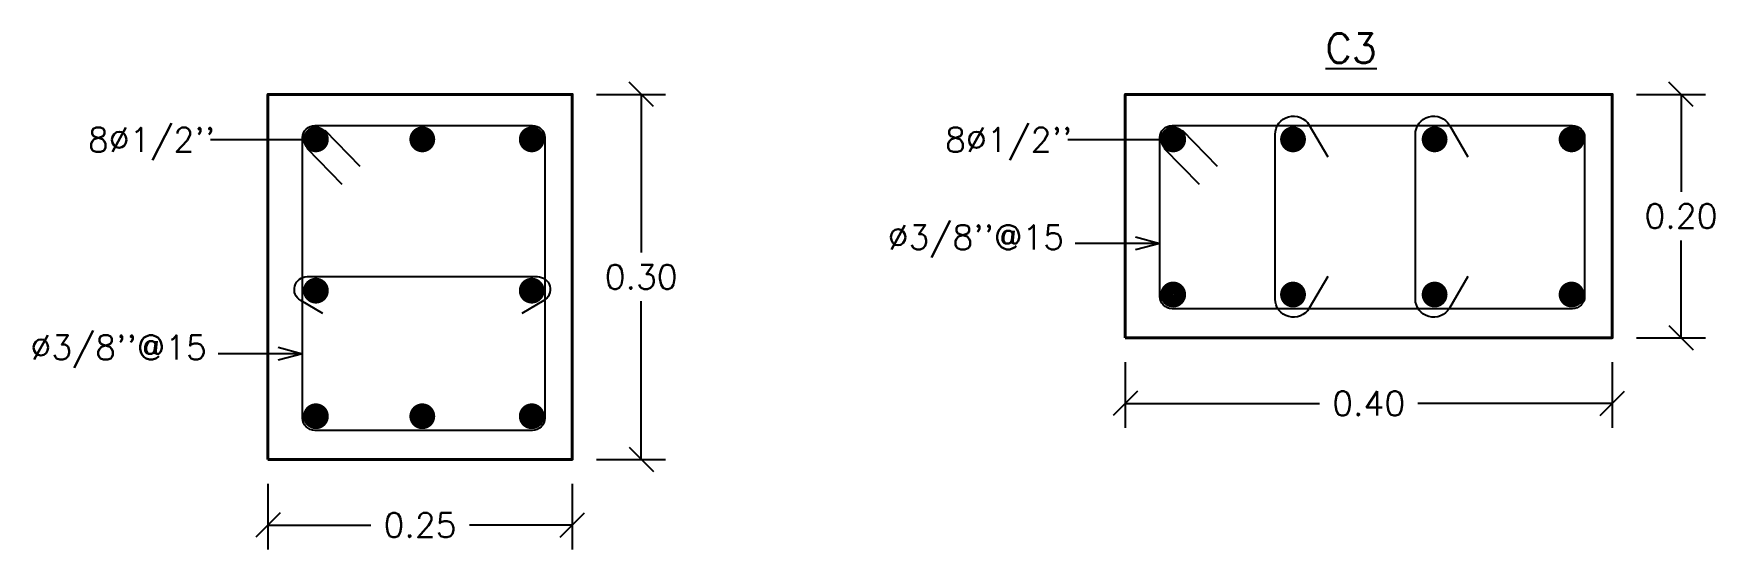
# Model space of a CAD drawing. Header units: metres. Extents: x -25 to 234, y -27 to 52.
# Drawn here: x -8.988 to -7.607, y -13.35 to -12.926 of the extents above; entities that cross this region are included whole.
import ezdxf

# ---------------------------------------------------------------- set-up
doc = ezdxf.new("R2010")
doc.units = ezdxf.units.M
doc.header["$LTSCALE"] = 0.1
doc.header["$MEASUREMENT"] = 0
doc.header["$PDMODE"] = 66
doc.linetypes.add('CONTINUA', pattern=[0])
doc.layers.add('ACERO', color=5, linetype='Continuous')
doc.layers.add('DIMTEXTO', color=4, linetype='Continuous')
doc.layers.add('COLUMNAS', color=7, linetype='Continuous', lineweight=40)
doc.styles.add('SMPLEX', font='simplex.shx')
doc.dimstyles.new('D-10', dxfattribs={"dimscale": 0.1, "dimtxt": 0.2, "dimasz": 0.2, "dimexe": 0.2, "dimexo": 0.2, "dimgap": 0.1, "dimtad": 0, "dimtih": 1, "dimtoh": 1, "dimzin": 0, "dimdsep": 46, "dimtxsty": 'SMPLEX', "dimblk1": 'OBLIQUE', "dimblk2": 'OBLIQUE', "dimsah": 1, "dimcen": 0.2, "dimclrd": 4, "dimclre": 4, "dimclrt": 4, "dimadec": 0, "dimazin": 0, "dimtfac": 1, "dimtmove": 0, "dimatfit": 3, "dimldrblk": 'OPEN30', "dimfxl": 0.5, "dimfxlon": 1, "dimtolj": 1, "dimtzin": 0, "dimarcsym": 0})

# ---------------------------------------------------------------- blocks, each defined once
blk = doc.blocks.new('_Oblique')
at = {"color": 0, "linetype": 'ByBlock', "lineweight": -2}
blk.add_line((-0.5, -0.5), (0.5, 0.5), dxfattribs=at)
blk = doc.blocks.new('_Open30')
at = {"layer": 'DIMTEXTO', "color": 0, "lineweight": -2}
for p, q in [((-1, 0.268), (0, 0)), ((0, 0), (-1, -0.268)), ((0, 0), (-1, 0))]:
    blk.add_line(p, q, dxfattribs=at)
blk = doc.blocks.new('*D108')
at = {"layer": 'Defpoints', "color": 0, "transparency": 16777216}
for p in [(-8.7954, -13.2758), (-8.5454, -13.2758), (-8.5454, -13.3297)]:
    blk.add_point(p, dxfattribs=at)
at = {"layer": 'DIMTEXTO', "color": 4, "lineweight": -2, "transparency": 16777216}
for p, q in [((-8.7954, -13.2958), (-8.7954, -13.3497)), ((-8.5454, -13.2958), (-8.5454, -13.3497)), ((-8.7954, -13.3297), (-8.7108, -13.3297)), ((-8.5454, -13.3297), (-8.6299, -13.3297))]:
    blk.add_line(p, q, dxfattribs=at)
at = {"layer": 'DIMTEXTO', "color": 4, "lineweight": -2, "transparency": 16777216, "xscale": 0.02, "yscale": 0.02, "zscale": 0.02, "rotation": 180}
blk.add_blockref('_Oblique', (-8.7954, -13.3297), dxfattribs=at)
at = {"layer": 'DIMTEXTO', "color": 4, "lineweight": -2, "transparency": 16777216, "xscale": 0.02, "yscale": 0.02, "zscale": 0.02}
blk.add_blockref('_Oblique', (-8.5454, -13.3297), dxfattribs=at)
at = {"layer": 'DIMTEXTO', "color": 4, "transparency": 16777216, "insert": (-8.6704, -13.3297), "char_height": 0.02, "attachment_point": 5, "style": 'SMPLEX'}
blk.add_mtext('\\A1;0.25', dxfattribs=at)
blk = doc.blocks.new('*D109')
at = {"layer": 'Defpoints', "color": 0, "transparency": 16777216}
for p in [(-8.5454, -12.9758), (-8.4888, -12.9758), (-8.5454, -13.2758)]:
    blk.add_point(p, dxfattribs=at)
at = {"layer": 'DIMTEXTO', "color": 4, "lineweight": -2, "transparency": 16777216}
for p, q in [((-8.5254, -12.9758), (-8.4688, -12.9758)), ((-8.4888, -12.9758), (-8.4888, -13.1058)), ((-8.4888, -13.2758), (-8.4888, -13.1458)), ((-8.5254, -13.2758), (-8.4688, -13.2758))]:
    blk.add_line(p, q, dxfattribs=at)
at = {"layer": 'DIMTEXTO', "color": 4, "lineweight": -2, "transparency": 16777216, "xscale": 0.02, "yscale": 0.02, "zscale": 0.02}
for p, rotation in [((-8.4888, -12.9758), 90), ((-8.4888, -13.2758), 270)]:
    blk.add_blockref('_Oblique', p, dxfattribs=dict(at, rotation=rotation))
at = {"layer": 'DIMTEXTO', "color": 4, "transparency": 16777216, "insert": (-8.4888, -13.1258), "char_height": 0.02, "attachment_point": 5, "style": 'SMPLEX'}
blk.add_mtext('\\A1;0.30', dxfattribs=at)
blk = doc.blocks.new('*D110')
at = {"layer": 'Defpoints', "color": 0, "transparency": 16777216}
for p in [(-8.0912, -13.1758), (-7.6912, -13.1758), (-7.6912, -13.2297)]:
    blk.add_point(p, dxfattribs=at)
at = {"layer": 'DIMTEXTO', "color": 4, "lineweight": -2, "transparency": 16777216}
for p, q in [((-8.0912, -13.1958), (-8.0912, -13.2497)), ((-7.6912, -13.1958), (-7.6912, -13.2497)), ((-8.0912, -13.2297), (-7.9317, -13.2297)), ((-7.6912, -13.2297), (-7.8508, -13.2297))]:
    blk.add_line(p, q, dxfattribs=at)
at = {"layer": 'DIMTEXTO', "color": 4, "lineweight": -2, "transparency": 16777216, "xscale": 0.02, "yscale": 0.02, "zscale": 0.02, "rotation": 180}
blk.add_blockref('_Oblique', (-8.0912, -13.2297), dxfattribs=at)
at = {"layer": 'DIMTEXTO', "color": 4, "lineweight": -2, "transparency": 16777216, "xscale": 0.02, "yscale": 0.02, "zscale": 0.02}
blk.add_blockref('_Oblique', (-7.6912, -13.2297), dxfattribs=at)
at = {"layer": 'DIMTEXTO', "color": 4, "transparency": 16777216, "insert": (-7.8912, -13.2297), "char_height": 0.02, "attachment_point": 5, "style": 'SMPLEX'}
blk.add_mtext('\\A1;0.40', dxfattribs=at)
blk = doc.blocks.new('*D111')
at = {"layer": 'Defpoints', "color": 0, "transparency": 16777216}
for p in [(-7.6912, -12.9758), (-7.6347, -12.9758), (-7.6912, -13.1758)]:
    blk.add_point(p, dxfattribs=at)
at = {"layer": 'DIMTEXTO', "color": 4, "lineweight": -2, "transparency": 16777216}
for p, q in [((-7.6712, -12.9758), (-7.6147, -12.9758)), ((-7.6347, -12.9758), (-7.6347, -13.0558)), ((-7.6347, -13.1758), (-7.6347, -13.0958)), ((-7.6712, -13.1758), (-7.6147, -13.1758))]:
    blk.add_line(p, q, dxfattribs=at)
at = {"layer": 'DIMTEXTO', "color": 4, "lineweight": -2, "transparency": 16777216, "xscale": 0.02, "yscale": 0.02, "zscale": 0.02}
for p, rotation in [((-7.6347, -12.9758), 90), ((-7.6347, -13.1758), 270)]:
    blk.add_blockref('_Oblique', p, dxfattribs=dict(at, rotation=rotation))
at = {"layer": 'DIMTEXTO', "color": 4, "transparency": 16777216, "insert": (-7.6347, -13.0758), "char_height": 0.02, "attachment_point": 5, "style": 'SMPLEX'}
blk.add_mtext('\\A1;0.20', dxfattribs=at)

msp = doc.modelspace()

# ---------------------------------------------------------------- linework, layer by layer
at = {"layer": 'ACERO'}
for p, q in [((-8.7486, -13.0052), (-8.7199, -13.0348)), ((-8.0445, -13.0052), (-8.0158, -13.0348)), ((-8.7635, -13.0201), (-8.7347, -13.0497)), ((-8.0594, -13.0201), (-8.0306, -13.0497))]:
    msp.add_line(p, q, dxfattribs=at)
for points in [[(-8.7569, -13.0014), (-8.578, -13.0014, -0.414214), (-8.568, -13.0114), (-8.568, -13.2419, -0.414214), (-8.578, -13.2519), (-8.7569, -13.2519, -0.414214), (-8.7669, -13.2419), (-8.7669, -13.0114, -0.414214)], [(-8.0528, -13.0014), (-7.7239, -13.0014, -0.414214), (-7.7139, -13.0114), (-7.7139, -13.1419, -0.414214), (-7.7239, -13.1519), (-8.0528, -13.1519, -0.414214), (-8.0628, -13.1419), (-8.0628, -13.0114, -0.414214)]]:
    msp.add_lwpolyline(points, format="xyb", close=True, dxfattribs=at)
at = {"layer": 'ACERO', "const_width": 0.0106}
for points in [[(-8.7613, -13.0128, 1), (-8.7507, -13.0128, 1)], [(-8.6739, -13.0128, 1), (-8.6633, -13.0128, 1)], [(-8.584, -13.0128, 1), (-8.5734, -13.0128, 1)], [(-8.0572, -13.0128, 1), (-8.0465, -13.0128, 1)], [(-7.9587, -13.0128, 1), (-7.9481, -13.0128, 1)], [(-7.8424, -13.0128, 1), (-7.8318, -13.0128, 1)], [(-7.7299, -13.0128, 1), (-7.7193, -13.0128, 1)], [(-8.7613, -13.1371, 1), (-8.7507, -13.1371, 1)], [(-8.584, -13.1371, 1), (-8.5734, -13.1371, 1)], [(-8.0572, -13.1403, 1), (-8.0465, -13.1403, 1)], [(-7.9587, -13.1403, 1), (-7.9481, -13.1403, 1)], [(-7.8424, -13.1403, 1), (-7.8318, -13.1403, 1)], [(-7.7299, -13.1403, 1), (-7.7193, -13.1403, 1)], [(-8.7613, -13.2403, 1), (-8.7507, -13.2403, 1)], [(-8.6739, -13.2403, 1), (-8.6633, -13.2403, 1)], [(-8.584, -13.2403, 1), (-8.5734, -13.2403, 1)]]:
    msp.add_lwpolyline(points, format="xyb", close=True, dxfattribs=at)
at = {"layer": 'ACERO', "linetype": 'CONTINUA'}
for points in [[(-7.9249, -13.1255), (-7.9401, -13.1515, -0.765011), (-7.9681, -13.144), (-7.9681, -13.0087, -0.765011), (-7.9401, -13.0011), (-7.9249, -13.0271)], [(-7.8098, -13.1255), (-7.825, -13.1515, -0.765011), (-7.8529, -13.144), (-7.8529, -13.0087, -0.765011), (-7.825, -13.0011), (-7.8098, -13.0271)], [(-8.7503, -13.1558), (-8.7685, -13.1452, -0.765011), (-8.7632, -13.1256), (-8.574, -13.1256, -0.765011), (-8.5687, -13.1452), (-8.5869, -13.1558)]]:
    msp.add_lwpolyline(points, format="xyb", dxfattribs=at)
at = {"layer": 'COLUMNAS', "color": 1}
for points in [[(-8.7954, -13.2758), (-8.5454, -13.2758), (-8.5454, -12.9758), (-8.7954, -12.9758)], [(-8.0912, -13.1758), (-7.6912, -13.1758), (-7.6912, -12.9758), (-8.0912, -12.9758)]]:
    msp.add_lwpolyline(points, close=True, dxfattribs=at)
at = {"layer": 'DIMTEXTO'}
for p, q in [((-8.7538, -13.0133), (-8.8426, -13.0133)), ((-8.0497, -13.0133), (-8.1385, -13.0133))]:
    msp.add_line(p, q, dxfattribs=at)

# ---------------------------------------------------------------- texts
at = {"layer": 'DIMTEXTO', "color": 4, "attachment_point": 5, "style": 'SMPLEX'}
for s, insert, char_height in [('{\\Fromans|c0;\\LC3}', (-7.9056, -12.9379), 0.024), ("8%%C1/2''", (-8.891, -13.0165), 0.02), ("8%%C1/2''", (-8.1869, -13.0165), 0.02), ("%%C3/8''@15", (-8.2139, -13.0965), 0.02), ("%%C3/8''@15", (-8.918, -13.1871), 0.02)]:
    msp.add_mtext(s, dxfattribs=dict(at, insert=insert, char_height=char_height))

# ---------------------------------------------------------------- dimensions: what is measured, and where the dimension line sits
at = {"layer": 'DIMTEXTO'}
for base, p1, p2, picture, middle in [((-8.4888, -12.9758), (-8.5454, -13.2758), (-8.5454, -12.9758), '*D109', (-8.4888, -13.1258)), ((-7.6347, -12.9758), (-7.6912, -13.1758), (-7.6912, -12.9758), '*D111', (-7.6347, -13.0758))]:
    dim = msp.add_linear_dim(base=base, p1=p1, p2=p2, angle=90, dimstyle='D-10', dxfattribs=at)
    dim.commit()
    dim.dimension.update_dxf_attribs({"geometry": picture, "text_midpoint": middle})
for base, p1, p2, picture, middle in [((-7.6912, -13.2297), (-8.0912, -13.1758), (-7.6912, -13.1758), '*D110', (-7.8912, -13.2297)), ((-8.5454, -13.3297), (-8.7954, -13.2758), (-8.5454, -13.2758), '*D108', (-8.6704, -13.3297))]:
    dim = msp.add_linear_dim(base=base, p1=p1, p2=p2, dimstyle='D-10', dxfattribs=at)
    dim.commit()
    dim.dimension.update_dxf_attribs({"geometry": picture, "text_midpoint": middle})

# ---------------------------------------------------------------- leaders
for points in [[(-8.0628, -13.0983), (-8.1323, -13.0983)], [(-8.7669, -13.1889), (-8.8364, -13.1889)]]:
    msp.add_leader(points, dimstyle='D-10', override={"dimgap": 0.1, "dimtad": 0}, dxfattribs=at)

doc.saveas('drawing.dxf')
